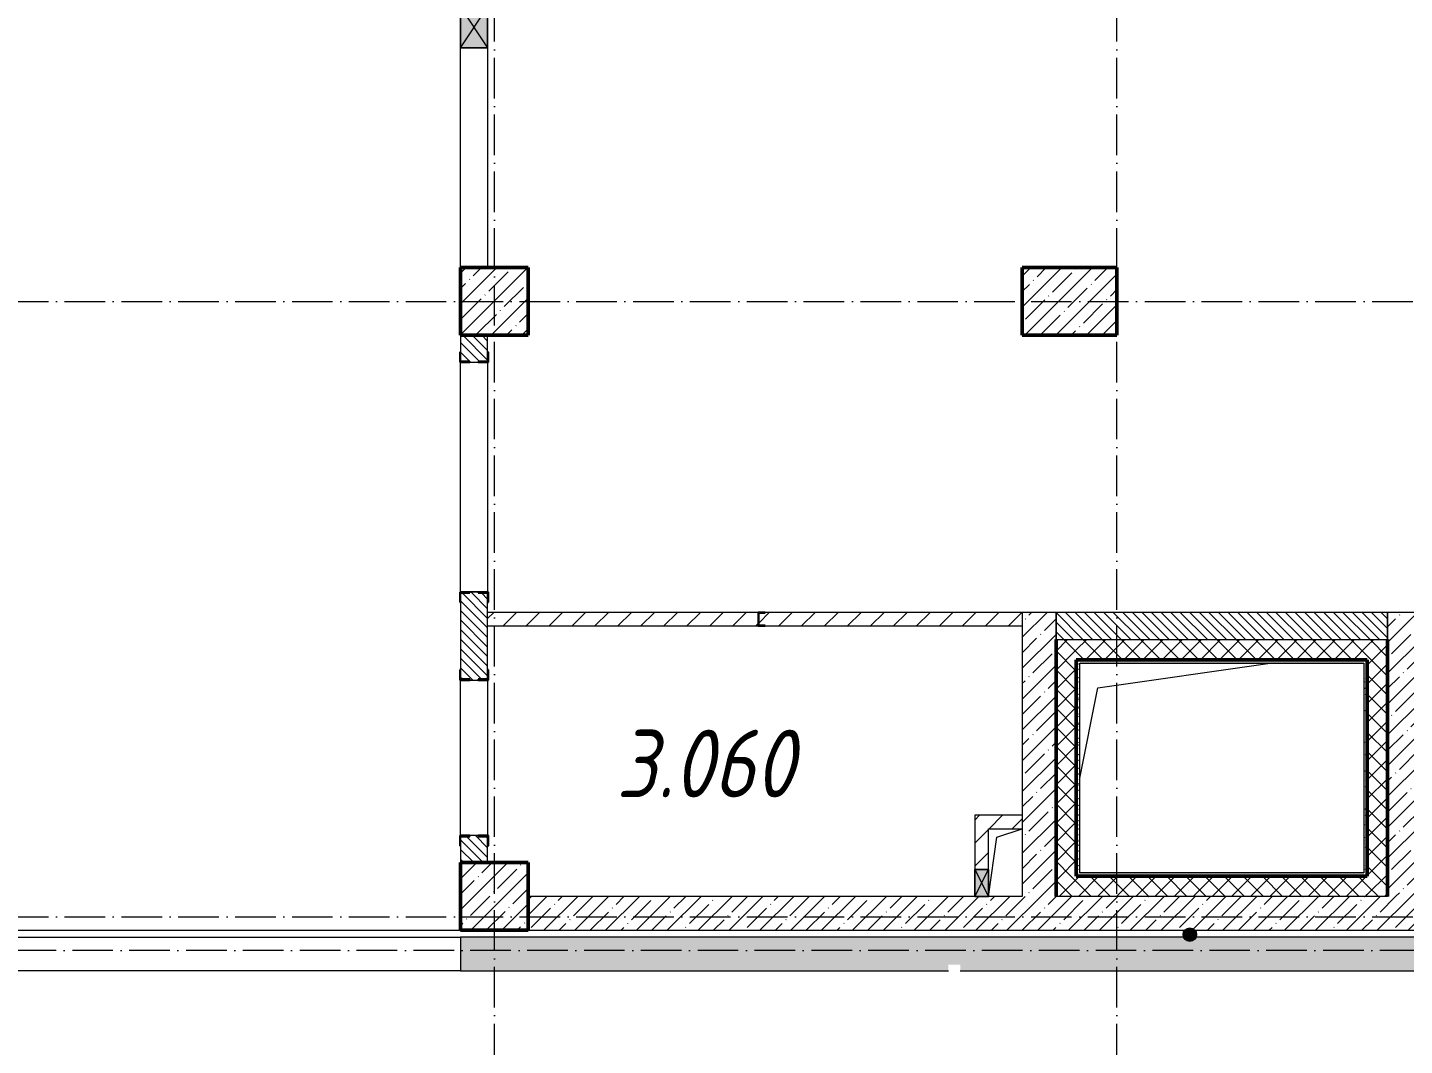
# Model space of a CAD drawing. Header units: millimetres. Extents: x -213536 to 1564669, y -45299 to 942238.
# Drawn here: x 148829 to 159004, y 467695 to 475222 of the extents above; entities that cross this region are included whole.
import ezdxf

# ---------------------------------------------------------------- set-up
doc = ezdxf.new("R2010")
doc.units = ezdxf.units.MM
doc.linetypes.add('50_200_ШТРИХ_1Т_ш5_п1_п1_', pattern=[700, 500, -100, 0, -100])
for name, color, linetype, lineweight in [('A-DETL-GENF-OTLN', 7, 'Continuous', 9), ('A-FLOR-____-OTLN', 7, 'Continuous', 9), ('A-GENM-____-MCUT', 7, 'Continuous', 25), ('A-GENM-____-OTLN', 7, 'Continuous', 9), ('A-GENM-____-OTLN-1', 7, 'Continuous', 25), ('A-GLAZ-____-OTLN', 7, 'Continuous', 9), ('A-WALL-____-MCUT-1', 7, 'Continuous', 9), ('A-WALL-____-MCUT-2', 7, 'Continuous', 50), ('A-WALL-____-MCUT-3', 7, 'Continuous', 9), ('A-WALL-____-OTLN', 7, 'Continuous', 9), ('A-WALL-____-PATT-1', 7, 'Continuous', 9), ('A-WALL-FNSH-MCUT-1', 7, 'Continuous', 9), ('G-____-____-TEXT', 7, 'Continuous', 9), ('I-WALL-____-OTLN', 7, 'Continuous', 9), ('S-COLS-____-MCUT', 7, 'Continuous', 50), ('S-COLS-____-OTLN', 7, 'Continuous', 9), ('S-GRID-____-OTLN-1', 7, '50_200_ШТРИХ_1Т_ш5_п1_п1_', 9), ('Марки помещений', 7, 'Continuous', 9)]:
    doc.layers.add(name, color=color, linetype=linetype, lineweight=lineweight)
doc.layers.add('A-WALL-____-PATT-2', color=7, linetype='Continuous', lineweight=9, true_color=0x787878)
doc.styles.add('ISOCPEUR_I_2', font='isocpeui.ttf', dxfattribs={"width": 0.85, "height": 2.3})
pattern_1 = [(45, (142429.06, 459015.94), (-114.04925, 114.04925), []), (45, (142543.1, 459015.94), (-114.04925, 114.04925), [201.612, -40.322, 3.353, -36.97])]
pattern_2 = [(135, (142429.057, 459015.94), (-35.35534, -35.35534), [])]
pattern_3 = [(0, (142429.057, 459015.94), (81.28, 20.32), [3.353, -57.607, 3.353, -57.607, -325.12]), (0, (142429.057, 459015.94), (81.28, 20.32), [-121.92, 3.353, -118.567, 3.353, -57.607, -142.24]), (0, (142429.057, 459015.94), (81.28, 20.32), [-304.8, 3.353, -37.287, 3.353, -98.247]), (120, (142459.537, 459026.1), (-58.237636, 60.230545), [3.353, -57.607, 3.353, -57.607, -325.12]), (120, (142459.537, 459026.1), (-58.237636, 60.230545), [-121.92, 3.353, -118.567, 3.353, -57.607, -142.24]), (120, (142459.537, 459026.1), (-58.237636, 60.230545), [-304.8, 3.353, -37.287, 3.353, -98.247]), (240, (142469.697, 459066.74), (-23.042364, -80.550545), [3.353, -57.607, 3.353, -57.607, -325.12]), (240, (142469.697, 459066.74), (-23.042364, -80.550545), [-121.92, 3.353, -118.567, 3.353, -57.607, -142.24]), (240, (142469.697, 459066.74), (-23.042364, -80.550545), [-304.8, 3.353, -37.287, 3.353, -98.247])]
pattern_4 = [(45, (142429.06, 459015.94), (-70.7107, 70.7107), []), (135, (142429.06, 459015.94), (-70.7107, -70.7107), [])]
pattern_5 = [(45, (142429.06, 459015.94), (-84.8528, 84.8528), [])]

# ---------------------------------------------------------------- blocks, each defined once
blk = doc.blocks.new('BSC_Колонна _Прямоугольная - 500х500-V122-АР1_План отверстий 3 этажа в осях 1-64_А-ГГ')
at = {"layer": 'S-COLS-____-OTLN'}
h = blk.add_hatch(dxfattribs=at)
h.set_pattern_fill('FP_145', color=256, style=0, pattern_type=2)
h.set_pattern_definition([(45, (-9850, -9781.04), (-114.0493, 114.0493), []), (45, (-9735.95, -9781.04), (-114.0493, 114.0493), [201.613, -40.323, 3.353, -36.97])])
h.paths.add_polyline_path([(-250, -250), (250, -250), (250, 250), (-250, 250)], flags=0)
at = {"layer": 'S-COLS-____-MCUT'}
for p, q in [((250, 250), (-250, 250)), ((-250, 250), (-250, -250)), ((250, -250), (250, 250)), ((-250, -250), (250, -250))]:
    blk.add_line(p, q, dxfattribs=at)
blk = doc.blocks.new('BSC_Колонна _Прямоугольная - 500х700-V153-АР1_План отверстий 3 этажа в осях 1-64_А-ГГ')
at = {"layer": 'S-COLS-____-OTLN'}
h = blk.add_hatch(dxfattribs=at)
h.set_pattern_fill('FP_176', color=256, style=0, pattern_type=2)
h.set_pattern_definition([(315, (-14181.04, 14100), (114.0493, 114.0493), []), (315, (-14181.04, 13985.95), (114.0493, 114.0493), [201.612, -40.322, 3.353, -36.97])])
h.paths.add_polyline_path([(-250, 350), (-250, -350), (250, -350), (250, 350)], flags=0)
at = {"layer": 'S-COLS-____-MCUT'}
for p, q in [((250, 350), (-250, 350)), ((-250, 350), (-250, -350)), ((250, -350), (250, 350)), ((-250, -350), (250, -350))]:
    blk.add_line(p, q, dxfattribs=at)
blk = doc.blocks.new('154_Фахверк_СКБ_Швеллер - Тип_100_3960-28318856-АР1_План отверстий 3 этажа в осях 1-64_А-ГГ')
at = {"layer": 'A-GENM-____-MCUT'}
for p, q in [((175, 50), (125, 50)), ((125, 50), (125, -50)), ((128, 47), (175, 47)), ((128, -47), (128, 47)), ((175, 47), (175, 50)), ((125, -50), (175, -50)), ((175, -47), (128, -47)), ((175, -50), (175, -47))]:
    blk.add_line(p, q, dxfattribs=at)
blk = doc.blocks.new('154_Стойка_СКБ_Уголок - СМ-2180_200-28268025-АР1_План отверстий 3 этажа в осях 1-64_А-ГГ')
at = {"layer": 'A-GENM-____-MCUT'}
for p, q in [((125, 156), (125, 81)), ((200, 156), (125, 156)), ((131, 81), (131, 150)), ((131, 150), (200, 150)), ((200, 150), (200, 156)), ((125, 81), (131, 81)), ((131, 19), (125, 19)), ((125, 19), (125, -56)), ((131, -50), (131, 19)), ((125, -56), (200, -56)), ((200, -50), (131, -50)), ((200, -56), (200, -50))]:
    blk.add_line(p, q, dxfattribs=at)
blk = doc.blocks.new('Фахверк_СКБ_Уголок - 200_3550_зеркало-28264001-АР1_План отверстий 3 этажа в осях 1-64_А-ГГ')
at = {"layer": 'A-GENM-____-MCUT'}
for p, q in [((200, 156), (125, 156)), ((125, 156), (125, 81)), ((131, 81), (131, 150)), ((131, 150), (200, 150)), ((200, 150), (200, 156)), ((125, 81), (131, 81)), ((131, 19), (125, 19)), ((125, 19), (125, -56)), ((131, -50), (131, 19)), ((125, -56), (200, -56)), ((200, -50), (131, -50)), ((200, -56), (200, -50))]:
    blk.add_line(p, q, dxfattribs=at)
blk = doc.blocks.new('154_Стойка_СКБ_Уголок - СМ-2480_200-28346303-АР1_План отверстий 3 этажа в осях 1-64_А-ГГ')
at = {"layer": 'A-GENM-____-MCUT'}
for p, q in [((125, 156), (125, 81)), ((200, 156), (125, 156)), ((131, 81), (131, 150)), ((131, 150), (200, 150)), ((200, 150), (200, 156)), ((125, 81), (131, 81)), ((131, 19), (125, 19)), ((125, 19), (125, -56)), ((131, -50), (131, 19)), ((125, -56), (200, -56)), ((200, -50), (131, -50)), ((200, -56), (200, -50))]:
    blk.add_line(p, q, dxfattribs=at)
blk = doc.blocks.new('Стойка_Влож_Полоса боковая - Полоса-28213942-АР1_План отверстий 3 этажа в осях 1-64_А-ГГ')
at = {"layer": 'A-GENM-____-OTLN'}
for p, q in [((-5, 60), (0, 60)), ((-5, -60), (-5, 60)), ((0, 31), (0, -31)), ((0, -60), (-5, -60))]:
    blk.add_line(p, q, dxfattribs=at)
blk = doc.blocks.new('AR_Отверстие прямоугольное _в плите_ - AR_Отверстие прямоугольное _в плите_-30552514-АР1_План отверстий 3 этажа в осях 1-64_А-ГГ')
at = {"layer": 'A-GENM-____-OTLN'}
for p, q in [((-917, 617), (357, 800)), ((-1050, -50), (-917, 617))]:
    blk.add_line(p, q, dxfattribs=at)
blk = doc.blocks.new('AR_Отверстие прямоугольное _в плите_ - AR_Отверстие прямоугольное _в плите_-V198-АР1_План отверстий 3 этажа в осях 1-64_А-ГГ')
at = {"layer": 'A-GENM-____-OTLN'}
for p, q in [((-63, 188), (125, 250)), ((-125, -250), (-63, 188))]:
    blk.add_line(p, q, dxfattribs=at)
blk = doc.blocks.new('AR_Отверстие прямоугольное _в стене__БезПР - AR_Отверстие прямоугольное _в стене__БезПР-36427964-АР1_План отверстий 3 этажа в осях 1-64_А-ГГ')
at = {"layer": 'A-GLAZ-____-OTLN'}
blk.add_hatch(color=256, dxfattribs=at).paths.add_polyline_path([(-150, -100), (150, -100), (150, 100), (-150, 100)], flags=0)
at = {"layer": 'A-DETL-GENF-OTLN'}
for p, q in [((-150, -100), (-150, 100)), ((-150, 100), (150, 100)), ((150, 100), (-150, -100)), ((-150, 100), (150, -100)), ((150, 100), (-150, 100)), ((-150, 100), (-150, -100)), ((150, 100), (150, -100)), ((150, -100), (150, 100)), ((150, -100), (-150, -100)), ((-150, -100), (150, -100))]:
    blk.add_line(p, q, dxfattribs=at)
at = {"layer": 'A-GLAZ-____-OTLN'}
blk.add_line((150, 100), (-150, 100), dxfattribs=at)
blk = doc.blocks.new('AR_Отверстие прямоугольное _в стене__БезПР - AR_Отверстие прямоугольное _в стене__БезПР-36899627-АР1_План отверстий 3 этажа в осях 1-64_А-ГГ')
at = {"layer": 'A-GLAZ-____-OTLN'}
blk.add_hatch(color=256, dxfattribs=at).paths.add_polyline_path([(-100, -50), (100, -50), (100, 50), (-100, 50)], flags=0)
at = {"layer": 'A-DETL-GENF-OTLN'}
for p, q in [((-100, -50), (-100, 50)), ((-100, 50), (100, 50)), ((100, 50), (-100, -50)), ((-100, 50), (100, -50)), ((100, 50), (-100, 50)), ((-100, 50), (-100, -50)), ((100, 50), (100, -50)), ((100, -50), (100, 50)), ((100, -50), (-100, -50)), ((-100, -50), (100, -50))]:
    blk.add_line(p, q, dxfattribs=at)
at = {"layer": 'A-GLAZ-____-OTLN'}
blk.add_line((100, 50), (-100, 50), dxfattribs=at)

msp = doc.modelspace()

# ---------------------------------------------------------------- hatches: boundary and pattern name
at = {"layer": 'A-WALL-____-PATT-1'}
h = msp.add_hatch(dxfattribs=at)
h.set_pattern_fill('FP_6', color=256, style=0, pattern_type=2)
h.set_pattern_definition(pattern_2)
h.paths.add_polyline_path([(152098.1, 469047), (152229.1, 469047), (152229.1, 469241), (152160.1, 469241), (152160.1, 469247), (152098.1, 469247), (152098.1, 469241), (152029.1, 469241), (152029.1, 469047)], flags=0)
h.paths.add_polyline_path([(152160.1, 470397), (152160.1, 470403), (152229.1, 470403), (152229.1, 471041), (152160.1, 471041), (152160.1, 471047), (152098.1, 471047), (152098.1, 471041), (152029.1, 471041), (152029.1, 470403), (152098.1, 470403), (152098.1, 470397)], flags=0)
h.paths.add_polyline_path([(152098.1, 472747), (152160.1, 472747), (152160.1, 472753), (152229.1, 472753), (152229.1, 472947), (152029.1, 472947), (152029.1, 472753), (152098.1, 472753)], flags=0)
h = msp.add_hatch(dxfattribs=at)
h.set_pattern_fill('FP_4', color=256, style=0, pattern_type=2)
h.set_pattern_definition(pattern_5)
h.paths.add_polyline_path([(156179.1, 470797), (156179.1, 470897), (154279.1, 470897), (154279.1, 470894), (154232.1, 470894), (154232.1, 470800), (154279.1, 470800), (154279.1, 470797)], flags=0)
h.paths.add_polyline_path([(152229.1, 470797), (154229.1, 470797), (154229.1, 470897), (152229.1, 470897)], flags=0)
h = msp.add_hatch(dxfattribs=at)
h.set_pattern_fill('FP_38', color=256, style=0, pattern_type=2)
h.set_pattern_definition(pattern_1)
h.paths.add_polyline_path([(156429.1, 468797), (156429.1, 470897), (156179.1, 470897), (156179.1, 468797)], flags=0)
h = msp.add_hatch(dxfattribs=at)
h.set_pattern_fill('FP_6', color=256, style=0, pattern_type=2)
h.set_pattern_definition(pattern_2)
h.paths.add_polyline_path([(158879.1, 470697), (158879.1, 470897), (156429.1, 470897), (156429.1, 470697), (156555.1, 470697)], flags=0)
h = msp.add_hatch(dxfattribs=at)
h.set_pattern_fill('FP_38', color=256, style=0, pattern_type=2)
h.set_pattern_definition(pattern_1)
h.paths.add_polyline_path([(159129.1, 468797), (159129.1, 470897), (158879.1, 470897), (158879.1, 468797)], flags=0)
h = msp.add_hatch(dxfattribs=at)
h.set_pattern_fill('FP_1', color=256, style=0, pattern_type=2)
h.set_pattern_definition(pattern_4)
h.paths.add_polyline_path([(156429.1, 468947), (156579.1, 468947), (156579.1, 470697), (156429.1, 470697), (156429.1, 468972)], flags=0)
h = msp.add_hatch(dxfattribs=at)
h.set_pattern_fill('FP_1', color=256, style=0, pattern_type=2)
h.set_pattern_definition(pattern_4)
h.paths.add_polyline_path([(156579.1, 470547), (158729.1, 470547), (158729.1, 470697), (156579.1, 470697)], flags=0)
h = msp.add_hatch(dxfattribs=at)
h.set_pattern_fill('FP_1', color=256, style=0, pattern_type=2)
h.set_pattern_definition(pattern_4)
h.paths.add_polyline_path([(158729.1, 468797), (158879.1, 468797), (158879.1, 470697), (158729.1, 470697), (158729.1, 468947)], flags=0)
h = msp.add_hatch(dxfattribs=at)
h.set_pattern_fill('FP_4', color=256, style=0, pattern_type=2)
h.set_pattern_definition(pattern_5)
h.paths.add_polyline_path([(155929.1, 468997), (155929.1, 469397), (155829.1, 469397), (155829.1, 468997), (155869.1, 468997)], flags=0)
h = msp.add_hatch(dxfattribs=at)
h.set_pattern_fill('FP_4', color=256, style=0, pattern_type=2)
h.set_pattern_definition(pattern_5)
h.paths.add_polyline_path([(156179.1, 469297), (156179.1, 469397), (155929.1, 469397), (155929.1, 469297)], flags=0)
h = msp.add_hatch(dxfattribs=at)
h.set_pattern_fill('FP_1', color=256, style=0, pattern_type=2)
h.set_pattern_definition(pattern_4)
h.paths.add_polyline_path([(158704.1, 468797), (158729.1, 468797), (158729.1, 468947), (156429.1, 468947), (156429.1, 468797), (158322.6, 468797)], flags=0)
h = msp.add_hatch(dxfattribs=at)
h.set_pattern_fill('FP_38', color=256, style=0, pattern_type=2)
h.set_pattern_definition(pattern_1)
h.paths.add_polyline_path([(165279.1, 468547), (165279.1, 468797), (161179.1, 468797), (161179.1, 468547), (163625, 468547)], flags=0)
h.paths.add_polyline_path([(160029.1, 468547), (160029.1, 468797), (152529.1, 468797), (152529.1, 468547), (159206.3, 468547)], flags=0)
h = msp.add_hatch(dxfattribs=at)
h.set_pattern_fill('FP_38', color=256, style=0, pattern_type=2)
h.set_pattern_definition(pattern_1)
h.paths.add_polyline_path([(165392.4, 468247), (165979.1, 468247), (165979.1, 468497), (161179.1, 468497), (161179.1, 468247), (163625, 468247)], flags=0)
h.paths.add_polyline_path([(160029.1, 468247), (160029.1, 468497), (152029.1, 468497), (152029.1, 468247), (155634.4, 468247), (155634.4, 468292.7), (155721.1, 468292.7), (155721.1, 468247), (158322.6, 468247)], flags=0)
h.paths.add_polyline_path([(148029.1, 468247), (148029.1, 468497), (140479.1, 468497), (140479.1, 468247), (147717.8, 468247)], flags=0)
at = {"layer": 'A-WALL-____-PATT-2'}
h = msp.add_hatch(dxfattribs=at)
h.set_pattern_fill('FP_181', color=256, style=0, pattern_type=2)
h.set_pattern_definition(pattern_3)
h.paths.add_polyline_path([(156579.1, 468972), (156604.1, 468972), (156604.1, 470547), (156579.1, 470547), (156579.1, 470070.4)], flags=0)
h = msp.add_hatch(dxfattribs=at)
h.set_pattern_fill('FP_181', color=256, style=0, pattern_type=2)
h.set_pattern_definition(pattern_3)
h.paths.add_polyline_path([(158704.1, 470522), (158704.1, 470547), (156604.1, 470547), (156604.1, 470522)], flags=0)
h = msp.add_hatch(dxfattribs=at)
h.set_pattern_fill('FP_181', color=256, style=0, pattern_type=2)
h.set_pattern_definition(pattern_3)
h.paths.add_polyline_path([(158704.1, 468947), (158729.1, 468947), (158729.1, 470547), (158704.1, 470547), (158704.1, 468972)], flags=0)
h = msp.add_hatch(dxfattribs=at)
h.set_pattern_fill('FP_181', color=256, style=0, pattern_type=2)
h.set_pattern_definition(pattern_3)
h.paths.add_polyline_path([(158704.1, 468947), (158704.1, 468972), (156579.1, 468972), (156579.1, 468947), (158322.6, 468947)], flags=0)
at = {"layer": 'G-____-____-TEXT'}
h = msp.add_hatch(color=256, dxfattribs=at)
edge = h.paths.add_edge_path(flags=0)
edge.add_arc((157418, 468515.1), 50, 0, 360)
at = {"layer": 'S-COLS-____-OTLN'}
h = msp.add_hatch(dxfattribs=at)
h.set_pattern_fill('FP_38', color=256, style=0, pattern_type=2)
h.set_pattern_definition(pattern_1)
h.paths.add_polyline_path([(152029.1, 472947), (152529.1, 472947), (152529.1, 473447), (152029.1, 473447)], flags=0)

# ---------------------------------------------------------------- linework, layer by layer
at = {"layer": 'A-FLOR-____-OTLN'}
msp.add_line((148029.1, 468547), (152029.1, 468547), dxfattribs=at)
at = {"layer": 'A-WALL-____-MCUT-1'}
for p, q in [((156179.1, 470897), (156179.1, 468797)), ((156429.1, 470897), (156179.1, 470897)), ((156429.1, 468797), (156429.1, 470897)), ((158879.1, 470897), (158879.1, 468797)), ((159129.1, 470897), (158879.1, 470897)), ((155829.1, 468797), (152529.1, 468797)), ((156179.1, 468797), (155929.1, 468797)), ((158879.1, 468797), (156429.1, 468797)), ((160029.1, 468497), (152029.1, 468497)), ((152029.1, 468497), (152029.1, 468247)), ((152529.1, 468547), (160029.1, 468547)), ((152029.1, 468247), (155634.4, 468247)), ((155721.1, 468247), (160029.1, 468247))]:
    msp.add_line(p, q, dxfattribs=at)
at = {"layer": 'A-WALL-____-MCUT-2'}
for p, q in [((156429.1, 470697), (156429.1, 468797)), ((158879.1, 468797), (158879.1, 470697)), ((156579.1, 470547), (156579.1, 468947)), ((158729.1, 470547), (156579.1, 470547)), ((158729.1, 468947), (158729.1, 470547)), ((156579.1, 468947), (158729.1, 468947)), ((158879.1, 468797), (158879.1, 468797))]:
    msp.add_line(p, q, dxfattribs=at)
at = {"layer": 'A-WALL-____-MCUT-3'}
for p, q in [((152029.1, 472947), (152029.1, 472822)), ((152229.1, 472947), (152029.1, 472947)), ((152229.1, 472822), (152229.1, 472947)), ((152098.1, 472747), (152160.1, 472747)), ((152029.1, 470972), (152029.1, 470472)), ((152229.1, 470472), (152229.1, 470972)), ((158879.1, 470897), (156429.1, 470897)), ((156429.1, 470897), (156429.1, 470697)), ((158879.1, 470697), (158879.1, 470897)), ((156429.1, 470697), (158879.1, 470697)), ((152098.1, 470397), (152160.1, 470397)), ((152029.1, 469172), (152029.1, 469047)), ((152160.1, 469247), (152098.1, 469247)), ((152229.1, 469047), (152229.1, 469172))]:
    msp.add_line(p, q, dxfattribs=at)
at = {"layer": 'A-WALL-____-OTLN'}
for p, q in [((148029.1, 468497), (152029.1, 468497)), ((152029.1, 468247), (148029.1, 468247))]:
    msp.add_line(p, q, dxfattribs=at)
at = {"layer": 'A-WALL-FNSH-MCUT-1'}
for p, q in [((154229.1, 470897), (152229.1, 470897)), ((156179.1, 470897), (154279.1, 470897)), ((152229.1, 470797), (154229.1, 470797)), ((154279.1, 470797), (156179.1, 470797)), ((156604.1, 468972), (156604.1, 470522)), ((156604.1, 470522), (158704.1, 470522)), ((158704.1, 470522), (158704.1, 468972)), ((155829.1, 469397), (155829.1, 468997)), ((156179.1, 469397), (155829.1, 469397)), ((155929.1, 468997), (155929.1, 469297)), ((155929.1, 469297), (156179.1, 469297)), ((158704.1, 468972), (156604.1, 468972))]:
    msp.add_line(p, q, dxfattribs=at)
at = {"layer": 'G-____-____-TEXT'}
msp.add_circle((157418, 468515.1), 50, dxfattribs=at)
at = {"layer": 'I-WALL-____-OTLN'}
for p, q in [((152029.1, 473447), (152029.1, 475072)), ((152229.1, 475072), (152229.1, 473447)), ((152029.1, 471047), (152029.1, 472747)), ((152229.1, 472747), (152229.1, 471047)), ((152029.1, 469247), (152029.1, 470397)), ((152229.1, 470397), (152229.1, 469247))]:
    msp.add_line(p, q, dxfattribs=at)
at = {"layer": 'S-COLS-____-MCUT'}
for p, q in [((152529.1, 473447), (152029.1, 473447)), ((152029.1, 473447), (152029.1, 472947)), ((152529.1, 472947), (152529.1, 473447)), ((152029.1, 472947), (152529.1, 472947))]:
    msp.add_line(p, q, dxfattribs=at)
at = {"layer": 'S-GRID-____-OTLN-1', "color": 251, "ltscale": 0.6, "true_color": 0x636466}
for p, q in [((152279.1, 454533.3), (152279.1, 508896.9)), ((156879.1, 454533.3), (156879.1, 508896.9)), ((137760.3, 473197), (169136.8, 473197)), ((137760.3, 468647), (166299.7, 468647)), ((246503.5, 468397), (137999.2, 468397))]:
    msp.add_line(p, q, dxfattribs=at)

# ---------------------------------------------------------------- block references
at = {"layer": 'A-GENM-____-OTLN', "rotation": 269.9999999999999}
msp.add_blockref('Стойка_Влож_Полоса боковая - Полоса-28213942-АР1_План отверстий 3 этажа в осях 1-64_А-ГГ', (152129.1, 471047), dxfattribs=at)
at = {"layer": 'A-GENM-____-OTLN'}
for name, p in [('AR_Отверстие прямоугольное _в плите_ - AR_Отверстие прямоугольное _в плите_-30552514-АР1_План отверстий 3 этажа в осях 1-64_А-ГГ', (157654.1, 469722)), ('AR_Отверстие прямоугольное _в плите_ - AR_Отверстие прямоугольное _в плите_-V198-АР1_План отверстий 3 этажа в осях 1-64_А-ГГ', (156054.1, 469047))]:
    msp.add_blockref(name, p, dxfattribs=at)
at = {"layer": 'A-GENM-____-OTLN-1'}
for name, p, rotation in [('Фахверк_СКБ_Уголок - 200_3550_зеркало-28264001-АР1_План отверстий 3 этажа в осях 1-64_А-ГГ', (152179.1, 472622), 89.99999999999993), ('154_Стойка_СКБ_Уголок - СМ-2480_200-28346303-АР1_План отверстий 3 этажа в осях 1-64_А-ГГ', (152079.1, 471172), 269.9999999999999), ('154_Стойка_СКБ_Уголок - СМ-2180_200-28268025-АР1_План отверстий 3 этажа в осях 1-64_А-ГГ', (152179.1, 470272), 89.99999999999993), ('Фахверк_СКБ_Уголок - 200_3550_зеркало-28264001-АР1_План отверстий 3 этажа в осях 1-64_А-ГГ', (152079.1, 469372), 269.9999999999999)]:
    msp.add_blockref(name, p, dxfattribs=dict(at, rotation=rotation))
msp.add_blockref('154_Фахверк_СКБ_Швеллер - Тип_100_3960-28318856-АР1_План отверстий 3 этажа в осях 1-64_А-ГГ', (154104.1, 470847), dxfattribs=at)
at = {"layer": 'A-GLAZ-____-OTLN'}
for name, p, rotation in [('AR_Отверстие прямоугольное _в стене__БезПР - AR_Отверстие прямоугольное _в стене__БезПР-36427964-АР1_План отверстий 3 этажа в осях 1-64_А-ГГ', (152129.1, 475222), 89.99999999999997), ('AR_Отверстие прямоугольное _в стене__БезПР - AR_Отверстие прямоугольное _в стене__БезПР-36899627-АР1_План отверстий 3 этажа в осях 1-64_А-ГГ', (155879.1, 468897), 90)]:
    msp.add_blockref(name, p, dxfattribs=dict(at, rotation=rotation))
at = {"layer": 'S-COLS-____-OTLN', "rotation": 89.9999999999999}
msp.add_blockref('BSC_Колонна _Прямоугольная - 500х700-V153-АР1_План отверстий 3 этажа в осях 1-64_А-ГГ', (156529.1, 473197), dxfattribs=at)
at = {"layer": 'S-COLS-____-OTLN'}
msp.add_blockref('BSC_Колонна _Прямоугольная - 500х500-V122-АР1_План отверстий 3 этажа в осях 1-64_А-ГГ', (152279.1, 468797), dxfattribs=at)

# ---------------------------------------------------------------- texts
at = {"layer": 'Марки помещений', "insert": (153179.7, 470030), "char_height": 500, "width": 785.654, "attachment_point": 1, "style": 'ISOCPEUR_I_2'}
msp.add_mtext('3.060', dxfattribs=at)

doc.saveas('drawing.dxf')
